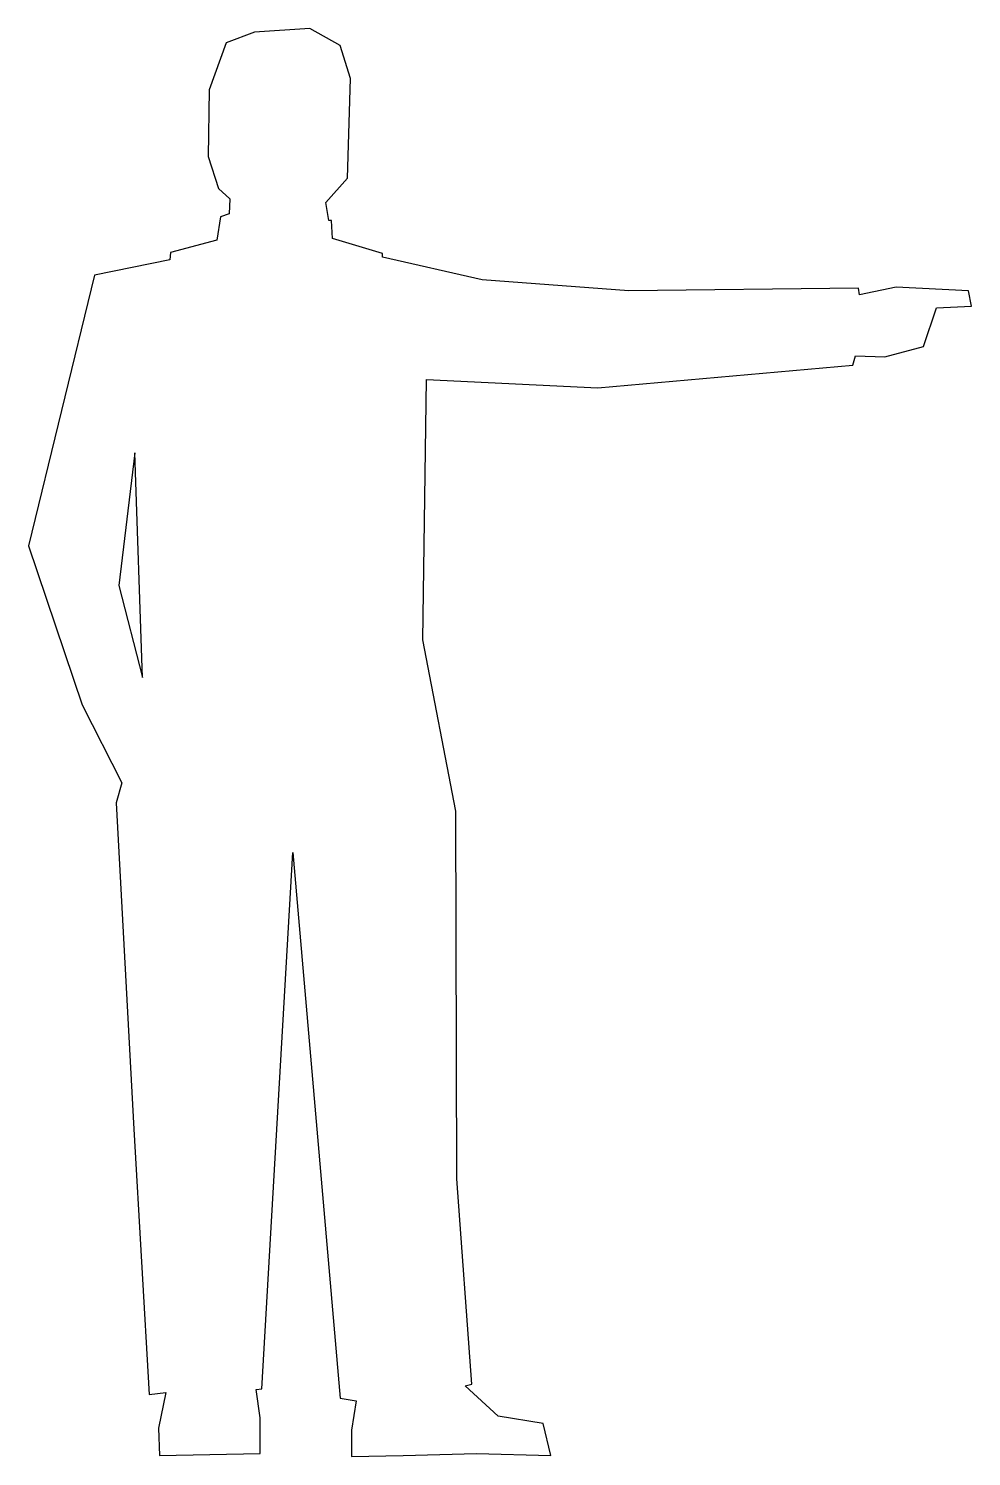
# Model space of a CAD drawing. Extents: x -9250 to -8050, y -19 to 1799.
import ezdxf

# ---------------------------------------------------------------- set-up
doc = ezdxf.new("R2010")
doc.units = 0
doc.layers.get('0').update_dxf_attribs({"linetype": 'CONTINUOUS'})

msp = doc.modelspace()

# ---------------------------------------------------------------- linework, layer by layer
at = {"color": 0}
for points in [[(-9020.3, 1721.2), (-9021.5, 1636.1), (-9008.3, 1595.4), (-8993.9, 1582.2), (-8995.1, 1563.1), (-9005.9, 1559.5), (-9010.7, 1529.6), (-9069.4, 1514), (-9070.6, 1504.4), (-9166.4, 1485.2), (-9250.2, 1140.4), (-9181.9, 938), (-9131.6, 838.6), (-9138.8, 813.4), (-9116.1, 397.9), (-9096.9, 60.2), (-9075.4, 62.6), (-9084.9, 17.1), (-9083.7, -17.7), (-8955.6, -15.3), (-8955.6, 30.2), (-8960.4, 66.2), (-8953.2, 67.4), (-8913.7, 750), (-8853.8, 55.4), (-8833.4, 51.8), (-8839.4, 14.7), (-8839.4, -18.9), (-8773.6, -17.7), (-8680.2, -15.3), (-8585.6, -17.7), (-8595.1, 23), (-8652.6, 32.6), (-8694.5, 70.9), (-8686.1, 73.3), (-8705.3, 334.4), (-8706.5, 802.6), (-8748.4, 1020.6), (-8743.6, 1352.3), (-8525.7, 1341.5), (-8201.1, 1370.3), (-8197.6, 1382.3), (-8160.4, 1381.1), (-8111.3, 1394.2), (-8094.6, 1443.3), (-8050.3, 1445.7), (-8053.8, 1464.9), (-8146.1, 1469.7), (-8192.8, 1460.1), (-8194, 1468.5), (-8486.2, 1464.9), (-8673, 1479.3), (-8799.9, 1508), (-8799.9, 1512.8), (-8863.4, 1531.9), (-8864.6, 1554.7), (-8868.2, 1554.7), (-8871.8, 1577.5), (-8844.2, 1608.6), (-8840.6, 1735.5), (-8853.8, 1777.4), (-8892.1, 1799), (-8962.8, 1794.2), (-8998.7, 1781), (-9020.3, 1721.2)], [(-9020.3, 1721.2), (-9021.5, 1636.1), (-9008.3, 1595.4), (-8993.9, 1582.2), (-8995.1, 1563.1), (-9005.9, 1559.5), (-9010.7, 1529.6), (-9069.4, 1514), (-9070.6, 1504.4), (-9166.4, 1485.2), (-9250.2, 1140.4), (-9181.9, 938), (-9131.6, 838.6), (-9138.8, 813.4), (-9116.1, 397.9), (-9096.9, 60.2), (-9075.4, 62.6), (-9084.9, 17.1), (-9083.7, -17.7), (-8955.6, -15.3), (-8955.6, 30.2), (-8960.4, 66.2), (-8953.2, 67.4), (-8913.7, 750), (-8853.8, 55.4), (-8833.4, 51.8), (-8839.4, 14.7), (-8839.4, -18.9), (-8773.6, -17.7), (-8680.2, -15.3), (-8585.6, -17.7), (-8595.1, 23), (-8652.6, 32.6), (-8694.5, 70.9), (-8686.1, 73.3), (-8705.3, 334.4), (-8706.5, 802.6), (-8748.4, 1020.6), (-8743.6, 1352.3), (-8525.7, 1341.5), (-8201.1, 1370.3), (-8197.6, 1382.3), (-8160.4, 1381.1), (-8111.3, 1394.2), (-8094.6, 1443.3), (-8050.3, 1445.7), (-8053.8, 1464.9), (-8146.1, 1469.7), (-8192.8, 1460.1), (-8194, 1468.5), (-8486.2, 1464.9), (-8673, 1479.3), (-8799.9, 1508), (-8799.9, 1512.8), (-8863.4, 1531.9), (-8864.6, 1554.7), (-8868.2, 1554.7), (-8871.8, 1577.5), (-8844.2, 1608.6), (-8840.6, 1735.5), (-8853.8, 1777.4), (-8892.1, 1799), (-8962.8, 1794.2), (-8998.7, 1781), (-9020.3, 1721.2), (-9020.3, 1721.2)], [(-9114.9, 1258.9), (-9135.2, 1090.1), (-9105.3, 972.7), (-9114.9, 1258.9)], [(-9114.9, 1258.9), (-9135.2, 1090.1), (-9105.3, 972.7), (-9114.9, 1258.9), (-9114.9, 1258.9)]]:
    msp.add_lwpolyline(points, dxfattribs=at)

doc.saveas('drawing.dxf')
